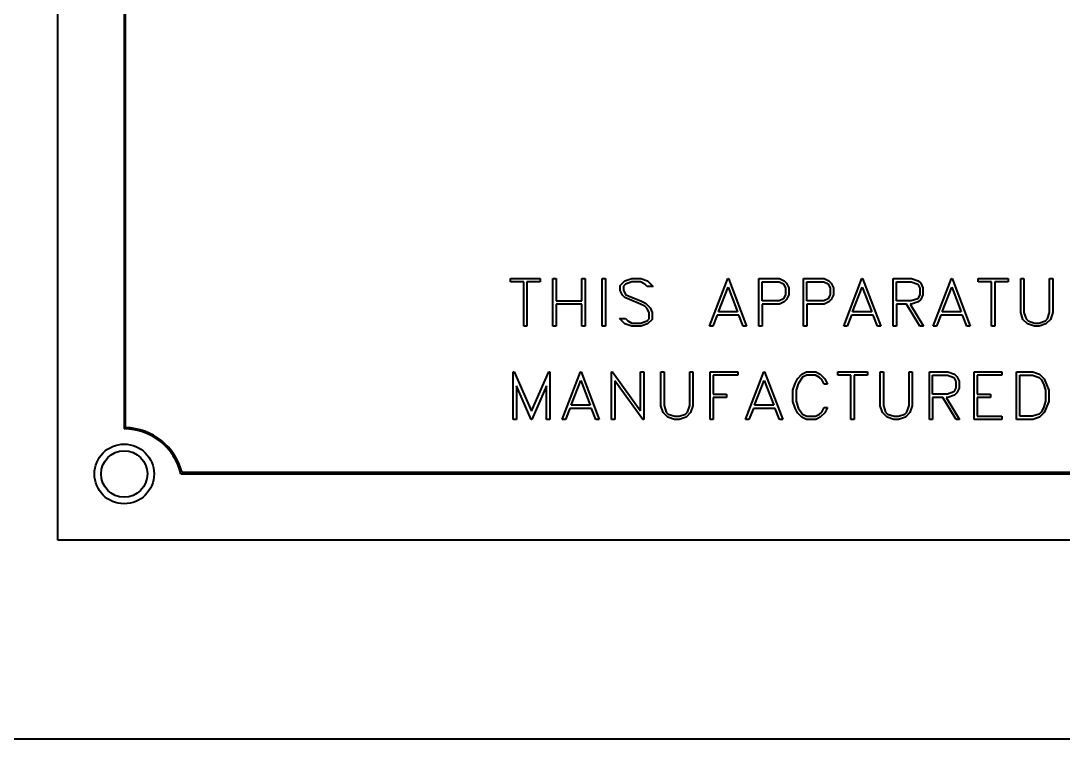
# Model space of a CAD drawing. Header units: millimetres. Extents: x 0 to 5887, y 0 to 4158.
# Drawn here: x 4914.2 to 4992.9, y 1590.9 to 1645.1 of the extents above; entities that cross this region are included whole.
import ezdxf

# ---------------------------------------------------------------- set-up
doc = ezdxf.new("R2010")
doc.units = ezdxf.units.MM
doc.header["$LTSCALE"] = 7
doc.layers.add('가시적인 것(ISO)', color=3, linetype='Continuous', lineweight=40)

msp = doc.modelspace()

# ---------------------------------------------------------------- linework, layer by layer
at = {"layer": '가시적인 것(ISO)'}
for p, q in [((4917.0357, 1605.9081), (4917.0357, 1725.9081)), ((4922.0357, 1717.5131), (4922.0357, 1614.3032)), ((4922.1357, 1614.4021), (4922.1357, 1717.4142)), ((4951.1735, 1625.6405), (4953.4226, 1625.6405)), ((4951.1735, 1625.3966), (4951.1735, 1625.6405)), ((4953.4226, 1625.6405), (4953.4226, 1625.3966)), ((4954.3783, 1625.6405), (4954.6223, 1625.6405)), ((4954.3783, 1622.0481), (4954.3783, 1625.6405)), ((4954.6223, 1625.6405), (4954.6223, 1623.9663)), ((4956.5572, 1625.6405), (4956.8012, 1625.6405)), ((4956.5572, 1623.9663), (4956.5572, 1625.6405)), ((4956.8012, 1625.6405), (4956.8012, 1622.0481)), ((4958.0911, 1625.6405), (4958.3351, 1625.6405)), ((4958.0911, 1622.0481), (4958.0911, 1625.6405)), ((4958.3351, 1625.6405), (4958.3351, 1622.0481)), ((4959.8155, 1625.4668), (4960.3301, 1625.6405)), ((4960.3301, 1625.6405), (4961.0119, 1625.6405)), ((4961.0119, 1625.6405), (4961.5265, 1625.4668)), ((4966.1951, 1622.0481), (4967.5686, 1625.6405)), ((4967.5686, 1625.6405), (4967.6187, 1625.6405)), ((4967.6187, 1625.6405), (4968.9889, 1622.0481)), ((4969.9246, 1625.6405), (4971.4785, 1625.6405)), ((4969.9246, 1622.0481), (4969.9246, 1625.6405)), ((4971.4785, 1625.6405), (4971.8294, 1625.4668)), ((4973.2998, 1625.6405), (4974.8538, 1625.6405)), ((4973.2998, 1622.0481), (4973.2998, 1625.6405)), ((4974.8538, 1625.6405), (4975.2047, 1625.4668)), ((4976.3209, 1622.0481), (4977.6944, 1625.6405)), ((4977.6944, 1625.6405), (4977.7445, 1625.6405)), ((4977.7445, 1625.6405), (4979.1146, 1622.0481)), ((4980.0504, 1625.6405), (4981.4339, 1625.6405)), ((4980.0504, 1622.0481), (4980.0504, 1625.6405)), ((4981.4339, 1625.6405), (4981.9485, 1625.4668)), ((4983.0714, 1622.0481), (4984.4449, 1625.6405)), ((4984.4449, 1625.6405), (4984.495, 1625.6405)), ((4984.495, 1625.6405), (4985.8652, 1622.0481)), ((4986.47, 1625.6405), (4988.7191, 1625.6405)), ((4986.47, 1625.3966), (4986.47, 1625.6405)), ((4988.7191, 1625.6405), (4988.7191, 1625.3966)), ((4989.6749, 1625.6405), (4989.9188, 1625.6405)), ((4989.6749, 1623.084), (4989.6749, 1625.6405)), ((4989.9188, 1625.6405), (4989.9188, 1623.0974)), ((4991.8537, 1625.6405), (4992.0977, 1625.6405)), ((4991.8537, 1623.0974), (4991.8537, 1625.6405)), ((4992.0977, 1625.6405), (4992.0977, 1623.084)), ((4952.1761, 1625.3966), (4951.1735, 1625.3966)), ((4952.1761, 1622.0481), (4952.1761, 1625.3966)), ((4953.4226, 1625.3966), (4952.42, 1625.3966)), ((4952.42, 1625.3966), (4952.42, 1622.0481)), ((4959.4613, 1625.1159), (4959.8155, 1625.4668)), ((4959.4613, 1624.755), (4959.4613, 1625.1159)), ((4959.8523, 1625.2328), (4959.7019, 1625.0825)), ((4959.7019, 1625.0825), (4959.7019, 1624.7717)), ((4960.3402, 1625.3966), (4959.8523, 1625.2328)), ((4960.9952, 1625.3966), (4960.3402, 1625.3966)), ((4961.316, 1625.2328), (4960.9952, 1625.3966)), ((4961.4931, 1625.0591), (4961.316, 1625.2328)), ((4961.9342, 1625.0591), (4961.4931, 1625.0591)), ((4961.5265, 1625.4668), (4961.9342, 1625.0591)), ((4966.8668, 1623.1275), (4967.592, 1624.9922)), ((4967.592, 1624.9922), (4968.3171, 1623.1275)), ((4970.1685, 1625.3966), (4971.4585, 1625.3966)), ((4970.1685, 1623.9663), (4970.1685, 1625.3966)), ((4971.4585, 1625.3966), (4971.776, 1625.2395)), ((4971.776, 1625.2395), (4971.933, 1624.922)), ((4971.8294, 1625.4668), (4972.0065, 1625.293)), ((4971.933, 1624.922), (4971.933, 1624.4408)), ((4972.0065, 1625.293), (4972.177, 1624.9421)), ((4972.177, 1624.9421), (4972.177, 1624.4208)), ((4973.5438, 1625.3966), (4974.8337, 1625.3966)), ((4973.5438, 1623.9663), (4973.5438, 1625.3966)), ((4974.8337, 1625.3966), (4975.1512, 1625.2395)), ((4975.1512, 1625.2395), (4975.3083, 1624.922)), ((4975.2047, 1625.4668), (4975.3818, 1625.293)), ((4975.3083, 1624.922), (4975.3083, 1624.4408)), ((4975.3818, 1625.293), (4975.5522, 1624.9421)), ((4975.5522, 1624.9421), (4975.5522, 1624.4208)), ((4976.9926, 1623.1275), (4977.7177, 1624.9922)), ((4977.7177, 1624.9922), (4978.4429, 1623.1275)), ((4980.2943, 1625.3966), (4981.4205, 1625.3966)), ((4980.2943, 1623.9663), (4980.2943, 1625.3966)), ((4981.4205, 1625.3966), (4981.9017, 1625.2328)), ((4981.9017, 1625.2328), (4982.0588, 1624.922)), ((4981.9485, 1625.4668), (4982.1323, 1625.293)), ((4982.0588, 1624.922), (4982.0588, 1624.4408)), ((4982.1323, 1625.293), (4982.3028, 1624.9421)), ((4982.3028, 1624.9421), (4982.3028, 1624.4208)), ((4983.7431, 1623.1275), (4984.4683, 1624.9922)), ((4984.4683, 1624.9922), (4985.1934, 1623.1275)), ((4987.4726, 1625.3966), (4986.47, 1625.3966)), ((4987.4726, 1622.0481), (4987.4726, 1625.3966)), ((4988.7191, 1625.3966), (4987.7165, 1625.3966)), ((4987.7165, 1625.3966), (4987.7165, 1622.0481)), ((4959.635, 1624.4074), (4959.4613, 1624.755)), ((4959.8122, 1624.2303), (4959.635, 1624.4074)), ((4959.7019, 1624.7717), (4959.8623, 1624.4575)), ((4960.153, 1624.0632), (4959.8122, 1624.2303)), ((4959.8623, 1624.4575), (4960.1831, 1624.2971)), ((4960.9851, 1623.729), (4960.153, 1624.0632)), ((4960.1831, 1624.2971), (4961.0219, 1623.9596)), ((4971.776, 1624.1233), (4971.4585, 1623.9663)), ((4971.933, 1624.4408), (4971.776, 1624.1233)), ((4972.0065, 1624.0699), (4971.8294, 1623.8961)), ((4972.177, 1624.4208), (4972.0065, 1624.0699)), ((4975.1512, 1624.1233), (4974.8337, 1623.9663)), ((4975.3083, 1624.4408), (4975.1512, 1624.1233)), ((4975.3818, 1624.0699), (4975.2047, 1623.8961)), ((4975.5522, 1624.4208), (4975.3818, 1624.0699)), ((4981.9017, 1624.13), (4981.4205, 1623.9663)), ((4982.0588, 1624.4408), (4981.9017, 1624.13)), ((4982.1323, 1624.0699), (4981.9485, 1623.8961)), ((4982.3028, 1624.4208), (4982.1323, 1624.0699)), ((4954.6223, 1623.9663), (4956.5572, 1623.9663)), ((4954.6223, 1623.7223), (4954.6223, 1622.0481)), ((4956.5572, 1623.7223), (4954.6223, 1623.7223)), ((4956.5572, 1622.0481), (4956.5572, 1623.7223)), ((4961.316, 1623.5586), (4960.9851, 1623.729)), ((4961.0219, 1623.9596), (4961.3628, 1623.7958)), ((4961.4731, 1623.4048), (4961.316, 1623.5586)), ((4961.3628, 1623.7958), (4961.7103, 1623.4483)), ((4961.6368, 1623.0807), (4961.4731, 1623.4048)), ((4961.7103, 1623.4483), (4961.8808, 1623.1007)), ((4971.4585, 1623.9663), (4970.1685, 1623.9663)), ((4970.1685, 1623.7223), (4970.1685, 1622.0481)), ((4971.4785, 1623.7223), (4970.1685, 1623.7223)), ((4971.8294, 1623.8961), (4971.4785, 1623.7223)), ((4974.8337, 1623.9663), (4973.5438, 1623.9663)), ((4973.5438, 1623.7223), (4973.5438, 1622.0481)), ((4974.8538, 1623.7223), (4973.5438, 1623.7223)), ((4975.2047, 1623.8961), (4974.8538, 1623.7223)), ((4981.4205, 1623.9663), (4980.2943, 1623.9663)), ((4980.2943, 1623.7223), (4980.2943, 1622.0481)), ((4981.0696, 1623.7223), (4980.2943, 1623.7223)), ((4982.0755, 1622.0481), (4981.0696, 1623.7223)), ((4981.3303, 1623.7223), (4982.3328, 1622.0481)), ((4981.4339, 1623.7223), (4981.3303, 1623.7223)), ((4981.9485, 1623.8961), (4981.4339, 1623.7223)), ((4959.4078, 1622.6295), (4959.8489, 1622.6295)), ((4959.8155, 1622.2218), (4959.4078, 1622.6295)), ((4959.8489, 1622.6295), (4960.026, 1622.4558)), ((4960.026, 1622.4558), (4960.3469, 1622.292)), ((4960.9985, 1622.292), (4961.4864, 1622.4558)), ((4961.4864, 1622.4558), (4961.6368, 1622.6061)), ((4961.8808, 1622.5727), (4961.5265, 1622.2218)), ((4961.6368, 1622.6061), (4961.6368, 1623.0807)), ((4961.8808, 1623.1007), (4961.8808, 1622.5727)), ((4966.7766, 1622.8835), (4966.4457, 1622.0481)), ((4968.4107, 1622.8835), (4966.7766, 1622.8835)), ((4968.3171, 1623.1275), (4966.8668, 1623.1275)), ((4968.7416, 1622.0481), (4968.4107, 1622.8835)), ((4976.9023, 1622.8835), (4976.5715, 1622.0481)), ((4978.5365, 1622.8835), (4976.9023, 1622.8835)), ((4978.4429, 1623.1275), (4976.9926, 1623.1275)), ((4978.8673, 1622.0481), (4978.5365, 1622.8835)), ((4983.6529, 1622.8835), (4983.322, 1622.0481)), ((4985.287, 1622.8835), (4983.6529, 1622.8835)), ((4985.1934, 1623.1275), (4983.7431, 1623.1275)), ((4985.6179, 1622.0481), (4985.287, 1622.8835)), ((4989.8453, 1622.5694), (4989.6749, 1623.084)), ((4990.1962, 1622.2218), (4989.8453, 1622.5694)), ((4989.9188, 1623.0974), (4990.0826, 1622.6095)), ((4990.0826, 1622.6095), (4990.2329, 1622.4558)), ((4990.2329, 1622.4558), (4990.7242, 1622.292)), ((4991.0484, 1622.292), (4991.5363, 1622.4558)), ((4991.5363, 1622.4558), (4991.69, 1622.6095)), ((4991.9239, 1622.5694), (4991.5764, 1622.2218)), ((4991.69, 1622.6095), (4991.8537, 1623.0974)), ((4992.0977, 1623.084), (4991.9239, 1622.5694)), ((4952.42, 1622.0481), (4952.1761, 1622.0481)), ((4954.6223, 1622.0481), (4954.3783, 1622.0481)), ((4956.8012, 1622.0481), (4956.5572, 1622.0481)), ((4958.3351, 1622.0481), (4958.0911, 1622.0481)), ((4960.3301, 1622.0481), (4959.8155, 1622.2218)), ((4961.0119, 1622.0481), (4960.3301, 1622.0481)), ((4960.3469, 1622.292), (4960.9985, 1622.292)), ((4961.5265, 1622.2218), (4961.0119, 1622.0481)), ((4966.4457, 1622.0481), (4966.1951, 1622.0481)), ((4968.9889, 1622.0481), (4968.7416, 1622.0481)), ((4970.1685, 1622.0481), (4969.9246, 1622.0481)), ((4973.5438, 1622.0481), (4973.2998, 1622.0481)), ((4976.5715, 1622.0481), (4976.3209, 1622.0481)), ((4979.1146, 1622.0481), (4978.8673, 1622.0481)), ((4980.2943, 1622.0481), (4980.0504, 1622.0481)), ((4982.3328, 1622.0481), (4982.0755, 1622.0481)), ((4983.322, 1622.0481), (4983.0714, 1622.0481)), ((4985.8652, 1622.0481), (4985.6179, 1622.0481)), ((4987.7165, 1622.0481), (4987.4726, 1622.0481)), ((4990.7142, 1622.0481), (4990.1962, 1622.2218)), ((4991.0584, 1622.0481), (4990.7142, 1622.0481)), ((4990.7242, 1622.292), (4991.0484, 1622.292)), ((4991.5764, 1622.2218), (4991.0584, 1622.0481)), ((4951.3874, 1618.6055), (4951.4476, 1618.6055)), ((4951.3874, 1615.0131), (4951.3874, 1618.6055)), ((4951.4476, 1618.6055), (4952.7676, 1615.648)), ((4952.7676, 1615.648), (4954.0843, 1618.6055)), ((4954.0843, 1618.6055), (4954.1445, 1618.6055)), ((4954.1445, 1618.6055), (4954.1445, 1615.0131)), ((4955.0802, 1615.0131), (4956.4537, 1618.6055)), ((4956.4537, 1618.6055), (4956.5038, 1618.6055)), ((4956.5038, 1618.6055), (4957.8739, 1615.0131)), ((4958.8097, 1618.6055), (4958.8665, 1618.6055)), ((4958.8097, 1615.0131), (4958.8097, 1618.6055)), ((4958.8665, 1618.6055), (4960.9885, 1615.6747)), ((4960.9885, 1618.6055), (4961.2325, 1618.6055)), ((4960.9885, 1615.6747), (4960.9885, 1618.6055)), ((4961.2325, 1618.6055), (4961.2325, 1615.0131)), ((4962.5224, 1618.6055), (4962.7664, 1618.6055)), ((4962.5224, 1616.049), (4962.5224, 1618.6055)), ((4962.7664, 1618.6055), (4962.7664, 1616.0624)), ((4964.7013, 1618.6055), (4964.9453, 1618.6055)), ((4964.7013, 1616.0624), (4964.7013, 1618.6055)), ((4964.9453, 1618.6055), (4964.9453, 1616.049)), ((4966.2352, 1618.6055), (4968.3205, 1618.6055)), ((4966.2352, 1615.0131), (4966.2352, 1618.6055)), ((4968.3205, 1618.6055), (4968.3205, 1618.3616)), ((4968.9221, 1615.0131), (4970.2956, 1618.6055)), ((4970.2956, 1618.6055), (4970.3457, 1618.6055)), ((4970.3457, 1618.6055), (4971.7159, 1615.0131)), ((4973.1696, 1618.4318), (4973.5171, 1618.6055)), ((4973.5171, 1618.6055), (4974.2055, 1618.6055)), ((4974.2055, 1618.6055), (4974.5564, 1618.4318)), ((4975.8664, 1618.6055), (4978.1155, 1618.6055)), ((4975.8664, 1618.3616), (4975.8664, 1618.6055)), ((4978.1155, 1618.6055), (4978.1155, 1618.3616)), ((4979.0712, 1618.6055), (4979.3152, 1618.6055)), ((4979.0712, 1616.049), (4979.0712, 1618.6055)), ((4979.3152, 1618.6055), (4979.3152, 1616.0624)), ((4981.2501, 1618.6055), (4981.4941, 1618.6055)), ((4981.2501, 1616.0624), (4981.2501, 1618.6055)), ((4981.4941, 1618.6055), (4981.4941, 1616.049)), ((4982.784, 1618.6055), (4984.1676, 1618.6055)), ((4982.784, 1615.0131), (4982.784, 1618.6055)), ((4984.1676, 1618.6055), (4984.6822, 1618.4318)), ((4986.1593, 1618.6055), (4988.2446, 1618.6055)), ((4986.1593, 1615.0131), (4986.1593, 1618.6055)), ((4988.2446, 1618.6055), (4988.2446, 1618.3616)), ((4989.3708, 1618.6055), (4990.5872, 1618.6055)), ((4989.3708, 1615.0131), (4989.3708, 1618.6055)), ((4990.5872, 1618.6055), (4991.1052, 1618.4318)), ((4955.7519, 1616.0925), (4956.4771, 1617.9572)), ((4956.4771, 1617.9572), (4957.2022, 1616.0925)), ((4959.0536, 1617.9439), (4959.0536, 1615.0131)), ((4961.1757, 1615.0131), (4959.0536, 1617.9439)), ((4968.3205, 1618.3616), (4966.4792, 1618.3616)), ((4966.4792, 1618.3616), (4966.4792, 1616.9313)), ((4969.5938, 1616.0925), (4970.319, 1617.9572)), ((4970.319, 1617.9572), (4971.0441, 1616.0925)), ((4972.4845, 1617.232), (4972.6583, 1617.7433)), ((4972.6583, 1617.7433), (4972.8253, 1618.0909)), ((4972.8253, 1618.0909), (4973.1696, 1618.4318)), ((4973.2163, 1618.2045), (4972.8922, 1617.7099)), ((4973.5372, 1618.3616), (4973.2163, 1618.2045)), ((4974.1888, 1618.3616), (4973.5372, 1618.3616)), ((4974.5063, 1618.1978), (4974.1888, 1618.3616)), ((4974.6667, 1618.0408), (4974.5063, 1618.1978)), ((4974.5564, 1618.4318), (4974.9006, 1618.0876)), ((4974.8438, 1617.6899), (4974.6667, 1618.0408)), ((4974.9006, 1618.0876), (4975.0978, 1617.6899)), ((4976.869, 1618.3616), (4975.8664, 1618.3616)), ((4976.869, 1615.0131), (4976.869, 1618.3616)), ((4978.1155, 1618.3616), (4977.1129, 1618.3616)), ((4977.1129, 1618.3616), (4977.1129, 1615.0131)), ((4983.028, 1618.3616), (4984.1542, 1618.3616)), ((4983.028, 1616.9313), (4983.028, 1618.3616)), ((4984.1542, 1618.3616), (4984.6354, 1618.1978)), ((4984.6354, 1618.1978), (4984.7925, 1617.887)), ((4984.6822, 1618.4318), (4984.866, 1618.258)), ((4984.7925, 1617.887), (4984.7925, 1617.4058)), ((4984.866, 1618.258), (4985.0364, 1617.9071)), ((4985.0364, 1617.9071), (4985.0364, 1617.3858)), ((4986.4032, 1618.3616), (4986.4032, 1616.9313)), ((4988.2446, 1618.3616), (4986.4032, 1618.3616)), ((4989.6148, 1618.3616), (4990.5772, 1618.3616)), ((4989.6148, 1615.257), (4989.6148, 1618.3616)), ((4990.5772, 1618.3616), (4991.0651, 1618.1978)), ((4991.0651, 1618.1978), (4991.2188, 1618.0408)), ((4991.1052, 1618.4318), (4991.4561, 1618.0842)), ((4991.2188, 1618.0408), (4991.3859, 1617.7166)), ((4991.4561, 1618.0842), (4991.7936, 1617.2354)), ((4951.6314, 1617.5462), (4951.6314, 1615.0131)), ((4952.7409, 1615.0131), (4951.6314, 1617.5462)), ((4953.9005, 1617.5462), (4952.791, 1615.0131)), ((4953.9005, 1615.0131), (4953.9005, 1617.5462)), ((4972.4845, 1616.3866), (4972.4845, 1617.232)), ((4972.8922, 1617.7099), (4972.7284, 1617.222)), ((4972.7284, 1617.222), (4972.7284, 1616.3966)), ((4975.0978, 1617.6899), (4974.8438, 1617.6899)), ((4984.6354, 1617.095), (4984.1542, 1616.9313)), ((4984.7925, 1617.4058), (4984.6354, 1617.095)), ((4984.866, 1617.0349), (4984.6822, 1616.8611)), ((4985.0364, 1617.3858), (4984.866, 1617.0349)), ((4991.3859, 1617.7166), (4991.5497, 1617.222)), ((4991.5497, 1617.222), (4991.5497, 1616.3966)), ((4991.7936, 1617.2354), (4991.7936, 1616.3832)), ((4966.4792, 1616.9313), (4967.4817, 1616.9313)), ((4966.4792, 1616.6873), (4966.4792, 1615.0131)), ((4967.4817, 1616.6873), (4966.4792, 1616.6873)), ((4967.4817, 1616.9313), (4967.4817, 1616.6873)), ((4972.6583, 1615.8753), (4972.4845, 1616.3866)), ((4972.7284, 1616.3966), (4972.8922, 1615.9087)), ((4984.1542, 1616.9313), (4983.028, 1616.9313)), ((4983.028, 1616.6873), (4983.028, 1615.0131)), ((4983.8033, 1616.6873), (4983.028, 1616.6873)), ((4984.8092, 1615.0131), (4983.8033, 1616.6873)), ((4984.064, 1616.6873), (4985.0665, 1615.0131)), ((4984.1676, 1616.6873), (4984.064, 1616.6873)), ((4984.6822, 1616.8611), (4984.1676, 1616.6873)), ((4986.4032, 1616.9313), (4987.4058, 1616.9313)), ((4986.4032, 1616.6873), (4986.4032, 1615.257)), ((4987.4058, 1616.6873), (4986.4032, 1616.6873)), ((4987.4058, 1616.9313), (4987.4058, 1616.6873)), ((4991.5497, 1616.3966), (4991.3859, 1615.902)), ((4991.7936, 1616.3832), (4991.4561, 1615.5344)), ((4955.6616, 1615.8485), (4955.3308, 1615.0131)), ((4957.2958, 1615.8485), (4955.6616, 1615.8485)), ((4957.2022, 1616.0925), (4955.7519, 1616.0925)), ((4957.6267, 1615.0131), (4957.2958, 1615.8485)), ((4962.6929, 1615.5344), (4962.5224, 1616.049)), ((4963.0438, 1615.1868), (4962.6929, 1615.5344)), ((4962.7664, 1616.0624), (4962.9302, 1615.5745)), ((4962.9302, 1615.5745), (4963.0805, 1615.4208)), ((4963.0805, 1615.4208), (4963.5718, 1615.257)), ((4963.8959, 1615.257), (4964.3839, 1615.4208)), ((4964.3839, 1615.4208), (4964.5376, 1615.5745)), ((4964.7715, 1615.5344), (4964.424, 1615.1868)), ((4964.5376, 1615.5745), (4964.7013, 1616.0624)), ((4964.9453, 1616.049), (4964.7715, 1615.5344)), ((4969.5036, 1615.8485), (4969.1727, 1615.0131)), ((4971.1377, 1615.8485), (4969.5036, 1615.8485)), ((4971.0441, 1616.0925), (4969.5938, 1616.0925)), ((4971.4686, 1615.0131), (4971.1377, 1615.8485)), ((4972.8253, 1615.5277), (4972.6583, 1615.8753)), ((4973.1696, 1615.1868), (4972.8253, 1615.5277)), ((4972.8922, 1615.9087), (4973.2163, 1615.4174)), ((4973.2163, 1615.4174), (4973.5372, 1615.257)), ((4974.1888, 1615.257), (4974.5063, 1615.4208)), ((4974.5063, 1615.4208), (4974.6667, 1615.5778)), ((4974.9006, 1615.531), (4974.5564, 1615.1868)), ((4974.6667, 1615.5778), (4974.8438, 1615.9287)), ((4974.8438, 1615.9287), (4975.0978, 1615.9287)), ((4975.0978, 1615.9287), (4974.9006, 1615.531)), ((4979.2417, 1615.5344), (4979.0712, 1616.049)), ((4979.5926, 1615.1868), (4979.2417, 1615.5344)), ((4979.3152, 1616.0624), (4979.479, 1615.5745)), ((4979.479, 1615.5745), (4979.6293, 1615.4208)), ((4979.6293, 1615.4208), (4980.1206, 1615.257)), ((4980.4447, 1615.257), (4980.9327, 1615.4208)), ((4980.9327, 1615.4208), (4981.0864, 1615.5745)), ((4981.3203, 1615.5344), (4980.9728, 1615.1868)), ((4981.0864, 1615.5745), (4981.2501, 1616.0624)), ((4981.4941, 1616.049), (4981.3203, 1615.5344)), ((4991.0651, 1615.4208), (4990.5772, 1615.257)), ((4991.2188, 1615.5778), (4991.0651, 1615.4208)), ((4991.4561, 1615.5344), (4991.1052, 1615.1868)), ((4991.3859, 1615.902), (4991.2188, 1615.5778)), ((4951.6314, 1615.0131), (4951.3874, 1615.0131)), ((4952.791, 1615.0131), (4952.7409, 1615.0131)), ((4954.1445, 1615.0131), (4953.9005, 1615.0131)), ((4955.3308, 1615.0131), (4955.0802, 1615.0131)), ((4957.8739, 1615.0131), (4957.6267, 1615.0131)), ((4959.0536, 1615.0131), (4958.8097, 1615.0131)), ((4961.2325, 1615.0131), (4961.1757, 1615.0131)), ((4963.5618, 1615.0131), (4963.0438, 1615.1868)), ((4963.906, 1615.0131), (4963.5618, 1615.0131)), ((4963.5718, 1615.257), (4963.8959, 1615.257)), ((4964.424, 1615.1868), (4963.906, 1615.0131)), ((4966.4792, 1615.0131), (4966.2352, 1615.0131)), ((4969.1727, 1615.0131), (4968.9221, 1615.0131)), ((4971.7159, 1615.0131), (4971.4686, 1615.0131)), ((4973.5171, 1615.0131), (4973.1696, 1615.1868)), ((4974.2055, 1615.0131), (4973.5171, 1615.0131)), ((4973.5372, 1615.257), (4974.1888, 1615.257)), ((4974.5564, 1615.1868), (4974.2055, 1615.0131)), ((4977.1129, 1615.0131), (4976.869, 1615.0131)), ((4980.1106, 1615.0131), (4979.5926, 1615.1868)), ((4980.4548, 1615.0131), (4980.1106, 1615.0131)), ((4980.1206, 1615.257), (4980.4447, 1615.257)), ((4980.9728, 1615.1868), (4980.4548, 1615.0131)), ((4983.028, 1615.0131), (4982.784, 1615.0131)), ((4985.0665, 1615.0131), (4984.8092, 1615.0131)), ((4988.2446, 1615.0131), (4986.1593, 1615.0131)), ((4986.4032, 1615.257), (4988.2446, 1615.257)), ((4988.2446, 1615.257), (4988.2446, 1615.0131)), ((4990.5872, 1615.0131), (4989.3708, 1615.0131)), ((4990.5772, 1615.257), (4989.6148, 1615.257)), ((4991.1052, 1615.1868), (4990.5872, 1615.0131)), ((4926.3155, 1610.9081), (5068.0275, 1610.9081)), ((5067.9488, 1611.0081), (4926.3941, 1611.0081)), ((5077.0357, 1605.9081), (4917.0357, 1605.9081)), ((5177.0357, 1590.9081), (4817.0357, 1590.9081))]:
    msp.add_line(p, q, dxfattribs=at)
for radius in [2.25, 1.75]:
    msp.add_circle((4922.0357, 1610.9081), radius, dxfattribs=at)
for radius, start, end in [(4.395, 13.151636, 90), (4.495, 14.164928, 88.725252)]:
    msp.add_arc((4922.0357, 1609.9081), radius, start, end, dxfattribs=at)

doc.saveas('drawing.dxf')
